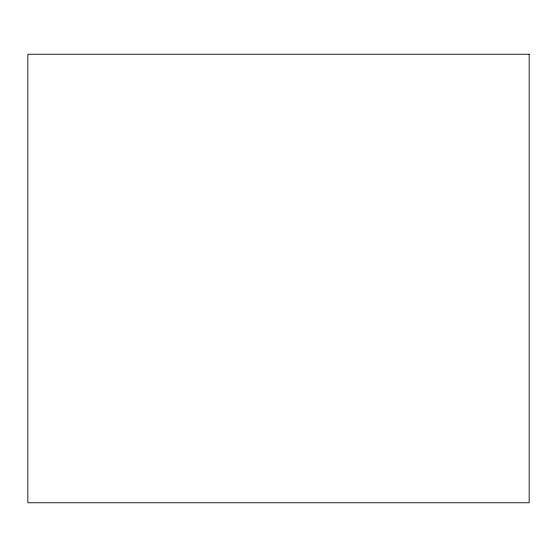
<?xml version="1.0" encoding="UTF-8"?>
<svg xmlns="http://www.w3.org/2000/svg" width="557" height="557" viewBox="0 0 557 557"><rect width="100%" height="100%" fill="white"/><g stroke="black" fill="none" stroke-linecap="round" stroke-linejoin="round"><path stroke-width="0.84" d="M529.15 54.231L27.85 54.231L27.85 502.769L529.15 502.769L529.15 54.231"/></g></svg>
